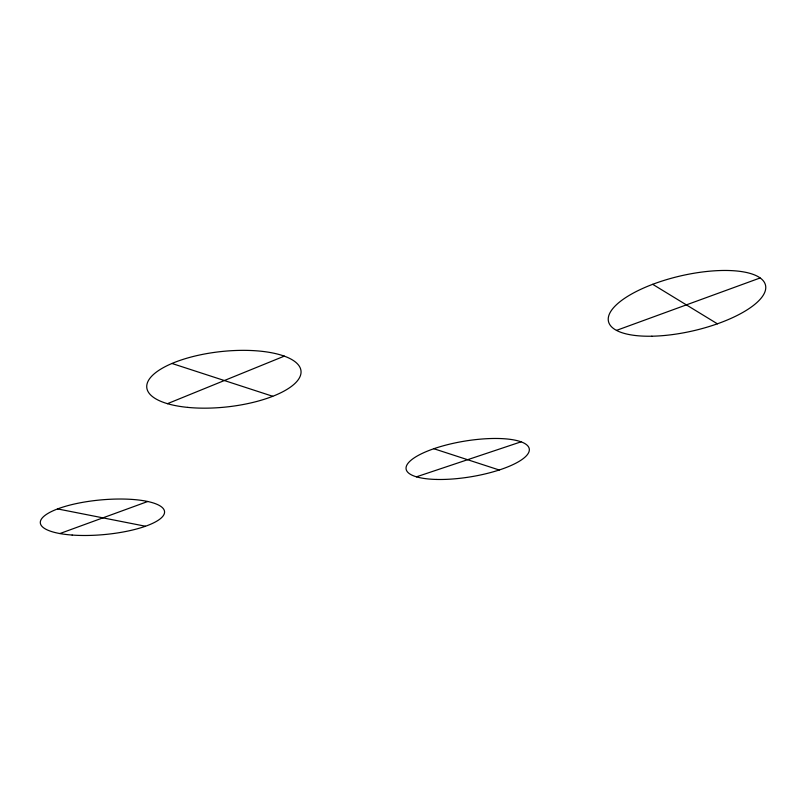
<?xml version="1.0" encoding="UTF-8"?>
<svg xmlns="http://www.w3.org/2000/svg" width="806" height="806" viewBox="0 0 806 806"><rect width="100%" height="100%" fill="white"/><g stroke="black" fill="none" stroke-linecap="round" stroke-linejoin="round"><path stroke-width="1.21" d="M167.446 403.685L284.357 356.111M59.876 533.562L147.78 501.483M616.489 330.389L760.108 277.969M416.44 476.83L520.998 441.849M57.589 508.918L145.433 526.237M171.98 363.476L272.71 396.27M433.84 448.72L499.277 470.019M652.699 284.317L717.431 323.841M651.853 336.213A80.59 28.17 -13 0 0 765.629 285.828A80.59 28.17 -13 0 0 643.47 288.095A80.59 28.17 -13 0 0 651.853 336.213M72.137 535.053A62.374 17.41 -5.2 0 0 164.555 511.76A62.374 17.41 -5.2 0 0 70.596 504.919A62.374 17.41 -5.2 0 0 72.137 535.053M436.651 479.449A62.425 18.105 -9.3 0 0 529.341 449.869A62.425 18.105 -9.3 0 0 437.003 447.673A62.425 18.105 -9.3 0 0 436.651 479.449M187.647 407.383A77.567 27.837 -6.2 0 0 301.001 370.941A77.567 27.837 -6.2 0 0 183.002 359.395A77.567 27.837 -6.2 0 0 187.647 407.383"/></g></svg>
